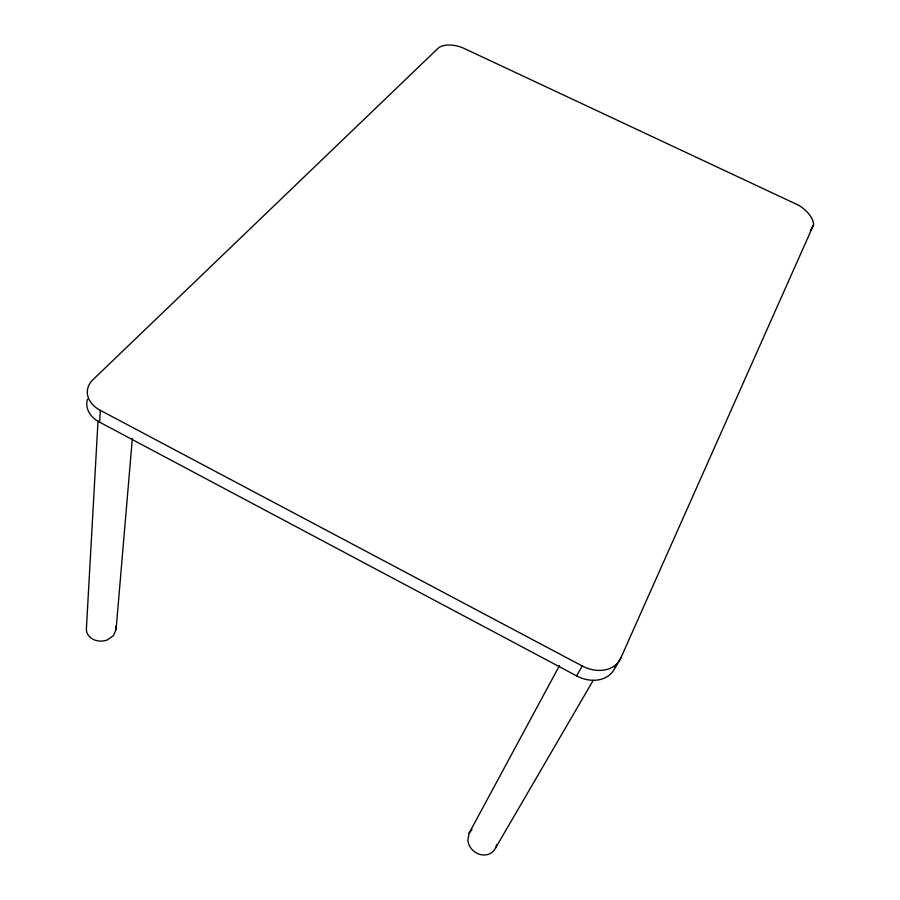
<?xml version="1.0" encoding="UTF-8"?>
<svg xmlns="http://www.w3.org/2000/svg" width="900" height="900" viewBox="0 0 900 900"><rect width="100%" height="100%" fill="white"/><g stroke="black" fill="none" stroke-linecap="round" stroke-linejoin="round"><path stroke-width="1.35" d="M97.999 421.2L86.434 628.043A14.895 12.217 -4.1 0 0 92.666 639.079A14.895 12.217 -4.1 0 0 107.573 639.81L113.479 635.58L116.078 629.561L132.345 438.39M99.63 422.19L100.316 410.344A30.476 21.668 3.9 0 1 92.992 379.676L438.03 48.33A20.576 10.834 16.6 0 1 464.411 48.555L798.908 205.38A29.126 15.705 25.1 0 1 813.566 224.899L620.82 658.035L614.925 667.901A31.207 24.525 32.2 0 1 576.653 675.9L99.63 422.19A30.195 21.634 3.6 0 1 87.536 399.15M559.519 665.516L469.103 833.175L467.854 840.319A15.277 13.556 42.1 0 0 481.905 854.842A15.277 13.556 42.1 0 0 496.676 844.47M614.925 667.901L616.646 664.054M810.214 230.985L813.566 224.899M576.653 675.9L582.232 665.977A31.523 24.581 31.9 0 0 620.82 658.035M495.619 847.913L593.246 680.265M469.103 833.175L471.96 829.586M100.316 410.344L582.232 665.977M115.897 626.389L116.078 629.561"/></g></svg>
